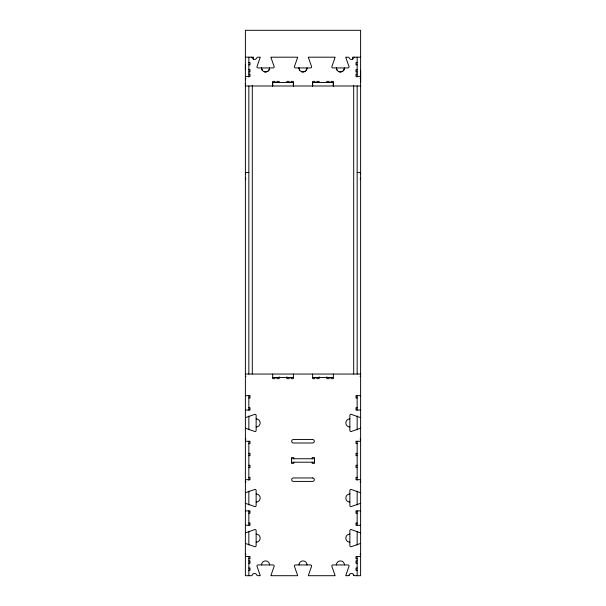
<?xml version="1.0" encoding="UTF-8"?>
<svg xmlns="http://www.w3.org/2000/svg" width="606" height="606" viewBox="0 0 606 606"><rect width="100%" height="100%" fill="white"/><g stroke="black" fill="none" stroke-linecap="round" stroke-linejoin="round"><path stroke-width="0.91" d="M245.385 83.59L245.385 85.991L360.615 85.991M245.385 69.667L245.385 64.865M360.615 82.537L360.615 70.243M360.615 57.184L360.615 30.3L245.385 30.3L245.385 575.7L251.278 575.7A1.151 1.151 0 0 0 252.361 574.935A2.303 2.303 0 0 1 256.709 574.935A1.151 1.151 0 0 0 257.792 575.7L260.224 575.7A1.151 1.151 0 0 0 260.171 575.367L256.929 566.095A1.151 1.151 0 0 1 258.08 564.943L273.064 564.943A1.151 1.151 0 0 1 274.215 566.095L270.965 575.367A1.151 1.151 0 0 0 270.92 575.7L297.652 575.7A1.151 1.151 0 0 0 297.607 575.367L294.357 566.095A1.151 1.151 0 0 1 295.508 564.943L310.492 564.943A1.151 1.151 0 0 1 311.643 566.095L308.393 575.367A1.151 1.151 0 0 0 308.348 575.7L335.08 575.7A1.151 1.151 0 0 0 335.035 575.367L331.785 566.095A1.151 1.151 0 0 1 332.936 564.943L347.92 564.943A1.151 1.151 0 0 1 349.071 566.095L345.829 575.367A1.151 1.151 0 0 0 345.776 575.7L348.208 575.7A1.151 1.151 0 0 0 349.291 574.935A2.303 2.303 0 0 1 353.639 574.935A1.151 1.151 0 0 0 354.722 575.7L360.615 575.7L360.615 57.184L352.548 57.184L352.548 59.494M349.132 575.238L349.617 574.321M268.928 70.182L269.602 67.94A4.037 4.037 0 0 1 265.564 71.97L264.322 71.773M306.356 70.182L307.03 67.94A4.037 4.037 0 0 1 303 71.97L301.75 71.773M343.784 70.182L344.466 67.94A4.037 4.037 0 0 1 340.428 71.97L339.186 71.773M267.943 71.205L265.572 71.97A4.037 4.037 0 0 1 261.534 67.933M305.371 71.205L303 71.97A4.037 4.037 0 0 1 298.963 67.933M342.799 71.205L340.428 71.97A4.037 4.037 0 0 1 336.391 67.933M354.722 57.184L353.639 57.956A2.31 2.31 0 0 1 349.291 57.956L348.548 57.237L345.776 57.184A1.159 1.159 0 0 0 345.829 57.517L349.071 66.789A1.151 1.151 0 0 1 347.92 67.94L332.936 67.94A1.151 1.151 0 0 1 331.785 66.789L335.035 57.517A1.159 1.159 0 0 0 335.08 57.184L308.348 57.184A1.159 1.159 0 0 0 308.393 57.517L311.643 66.789A1.151 1.151 0 0 1 310.492 67.94L295.508 67.94A1.151 1.151 0 0 1 294.357 66.789L297.607 57.517A1.159 1.159 0 0 0 297.652 57.184L270.92 57.184A1.159 1.159 0 0 0 270.965 57.517L274.215 66.789A1.151 1.151 0 0 1 273.064 67.94L258.08 67.94A1.151 1.151 0 0 1 256.929 66.789L260.171 57.517A1.159 1.159 0 0 0 260.224 57.184L257.452 57.237L256.709 57.956A2.31 2.31 0 0 1 252.354 57.956L251.278 57.184M245.385 57.184L253.452 57.184L253.452 59.494M248.846 62.562L249.998 62.562L249.998 64.865L248.846 64.865M357.154 62.562L356.002 62.562L356.002 64.865L357.154 64.865M248.846 69.667L249.998 69.667L249.998 71.97L248.846 71.97M357.154 69.667L356.002 69.667L356.002 71.97L357.154 71.97M248.846 74.083L249.998 74.083L249.998 76.394L245.385 76.394M357.154 74.083L356.002 74.083L356.002 76.394L360.615 76.394M245.385 78.697L245.96 78.697M360.04 78.697L360.615 78.697M293.554 82.537L272.655 82.537L272.655 85.991L272.655 81.386L274.965 81.386L274.965 82.537M312.446 82.537L333.345 82.537L333.345 85.991L333.345 81.386L331.035 81.386L331.035 82.537M245.385 172.415L248.846 172.415M357.154 172.415L360.615 172.415M245.385 173.96L245.816 173.96M360.184 173.96L360.615 173.96M245.385 178.126L245.816 178.126M360.184 178.126L360.615 178.126M245.385 179.611L245.816 179.611M360.184 179.611L360.615 179.611M245.385 374.053L360.615 374.053M245.385 376.364L245.96 376.364M360.04 376.364L360.615 376.364M272.655 377.515L293.395 377.515M312.605 377.515L333.345 377.515M245.385 395.657L249.998 395.657L249.998 397.968L248.846 397.968M360.615 395.657L356.002 395.657L356.002 397.968L357.154 397.968M248.846 407.762L249.998 407.762L249.998 410.065L245.385 410.065M357.154 407.762L356.002 407.762L356.002 410.065L360.615 410.065M245.385 438.964L245.96 438.964M360.04 438.964L360.615 438.964M245.385 441.274L249.998 441.274L249.998 443.577L248.846 443.577M360.615 441.274L356.002 441.274L356.002 443.577L357.154 443.577M248.846 453.371L249.998 453.371L249.998 455.674L248.846 455.674M357.154 453.371L356.002 453.371L356.002 455.674L357.154 455.674M291.478 458.75L314.522 458.75M291.478 462.204L314.522 462.204M248.846 465.279L249.998 465.279L249.998 467.582L248.846 467.582M357.154 465.279L356.002 465.279L356.002 467.582L357.154 467.582M248.846 477.377L249.998 477.377L249.998 479.679L245.385 479.679M357.154 477.377L356.002 477.377L356.002 479.679L360.615 479.679M245.385 481.982L245.96 481.982M360.04 481.982L360.615 481.982M245.385 510.888L249.998 510.888L249.998 513.191L248.846 513.191M360.615 510.888L356.002 510.888L356.002 513.191L357.154 513.191M248.846 522.986L249.998 522.986L249.998 525.288L245.385 525.288M357.154 522.986L356.002 522.986L356.002 525.288L360.615 525.288M245.385 554.195L245.96 554.195M360.04 554.195L360.615 554.195M245.385 556.497L249.998 556.497L249.998 558.8L248.846 558.8M360.615 556.497L356.002 556.497L356.002 558.8L357.154 558.8M248.846 560.914L249.998 560.914L249.998 563.216L248.846 563.216M357.154 560.914L356.002 560.914L356.002 563.216L357.154 563.216M248.846 568.019L249.998 568.019L249.998 570.322L248.846 570.322M357.154 568.019L356.002 568.019L356.002 570.322L357.154 570.322M337.072 70.182L336.398 67.94M299.644 70.182L298.97 67.94M262.216 70.182L261.534 67.94M353.313 574.321L353.798 575.238M357.154 57.184L357.154 77.06M357.154 85.991L357.154 374.053M357.154 395.657L357.154 410.065M357.154 416.034L357.154 429.798M357.154 441.274L357.154 480.255M357.154 491.155L357.154 504.912M357.154 510.888L357.154 525.288M357.154 531.273L357.154 545.059M357.154 556.497L357.154 575.7M353.699 85.605L353.699 374.053M333.345 374.053L333.345 378.667L331.035 378.667L331.035 377.515M329.119 82.537L329.119 81.386L326.816 81.386L326.816 82.537M329.119 377.515L329.119 378.667L326.816 378.667L326.816 376.818M319.135 82.537L319.135 81.386L316.824 81.386L316.824 82.537M319.135 376.818L319.135 378.667L316.824 378.667L316.824 377.515M314.908 82.537L314.908 81.386L312.605 81.386L312.605 85.991L312.605 82.537M314.908 377.515L314.908 378.667L312.605 378.667L312.605 374.053M312.219 458.75L312.219 457.591L314.522 457.591L314.522 463.355L312.219 463.355L312.219 462.204M293.781 458.75L293.781 457.591L291.478 457.591L291.478 463.355L293.781 463.355L293.781 462.204M293.395 82.537L293.395 85.991L293.395 81.386L291.092 81.386L291.092 82.537M293.395 374.053L293.395 378.667L291.092 378.667L291.092 377.515M289.176 82.537L289.176 81.386L286.865 81.386L286.865 82.537M289.176 377.515L289.176 378.667L286.865 378.667L286.865 376.818M279.184 82.537L279.184 81.386L276.881 81.386L276.881 82.537M279.184 376.818L279.184 378.667L276.881 378.667L276.881 377.515M274.965 377.515L274.965 378.667L272.655 378.667L272.655 374.053M252.301 85.605L252.301 374.053M248.846 57.184L248.846 77.06M248.846 85.991L248.846 374.053M248.846 395.657L248.846 410.065M248.846 416.034L248.846 429.798M248.846 441.274L248.846 480.255M248.846 491.155L248.846 504.912M248.846 510.888L248.846 525.288M248.846 531.273L248.846 545.059M248.846 556.497L248.846 575.7M245.385 428.268A1.151 1.151 0 0 1 245.718 428.321L254.99 431.563A1.151 1.151 0 0 0 256.141 430.411L256.141 415.428A1.151 1.151 0 0 0 254.99 414.277L245.718 417.526A1.151 1.151 0 0 1 245.385 417.572M256.141 418.89A4.03 4.03 0 0 1 260.171 422.92A4.03 4.03 0 0 1 256.141 426.957M360.615 417.572A1.151 1.151 0 0 1 360.282 417.526L351.01 414.277A1.151 1.151 0 0 0 349.859 415.428L349.859 430.411A1.151 1.151 0 0 0 351.01 431.563L360.282 428.321A1.151 1.151 0 0 1 360.615 428.268M349.859 426.957A4.03 4.03 0 0 1 345.829 422.92A4.03 4.03 0 0 1 349.859 418.89M245.385 492.678A1.151 1.151 0 0 0 245.718 492.633L254.99 489.383A1.151 1.151 0 0 1 256.141 490.542L256.141 505.518A1.151 1.151 0 0 1 254.99 506.669L245.718 503.427A1.151 1.151 0 0 0 245.385 503.374M256.141 493.996A4.03 4.03 0 0 1 260.171 498.026A4.03 4.03 0 0 1 256.141 502.063M245.385 532.795A1.151 1.151 0 0 0 245.718 532.75L254.99 529.508A1.151 1.151 0 0 1 256.141 530.659L256.141 545.635A1.151 1.151 0 0 1 254.99 546.786L245.718 543.544A1.151 1.151 0 0 0 245.385 543.499M256.141 534.113A4.03 4.03 0 0 1 260.171 538.143A4.03 4.03 0 0 1 256.141 542.181M360.615 543.499A1.151 1.151 0 0 0 360.282 543.544L351.01 546.786A1.151 1.151 0 0 1 349.859 545.635L349.859 530.659A1.151 1.151 0 0 1 351.01 529.508L360.282 532.75A1.151 1.151 0 0 0 360.615 532.795M360.615 503.374A1.151 1.151 0 0 0 360.282 503.427L351.01 506.669A1.151 1.151 0 0 1 349.859 505.518L349.859 490.542A1.151 1.151 0 0 1 351.01 489.383L360.282 492.633A1.151 1.151 0 0 0 360.615 492.678M349.859 542.181A4.03 4.03 0 0 1 345.829 538.143A4.03 4.03 0 0 1 349.859 534.113M349.859 502.063A4.03 4.03 0 0 1 345.829 498.026A4.03 4.03 0 0 1 349.859 493.996M336.398 564.943A4.03 4.03 0 0 1 340.428 560.914A4.03 4.03 0 0 1 344.466 564.943M298.97 564.943A4.03 4.03 0 0 1 303 560.914A4.03 4.03 0 0 1 307.03 564.943M261.534 564.943A4.03 4.03 0 0 1 265.572 560.914A4.03 4.03 0 0 1 269.602 564.943M312.605 439.539L293.395 439.539A1.727 1.727 0 0 0 291.668 441.274A1.727 1.727 0 0 0 293.395 443.001L312.605 443.001A1.727 1.727 0 0 0 314.332 441.274A1.727 1.727 0 0 0 312.605 439.539M312.605 477.952L293.395 477.952A1.727 1.727 0 0 0 291.668 479.679A1.727 1.727 0 0 0 293.395 481.406L312.605 481.406A1.727 1.727 0 0 0 314.332 479.679A1.727 1.727 0 0 0 312.605 477.952"/></g></svg>
